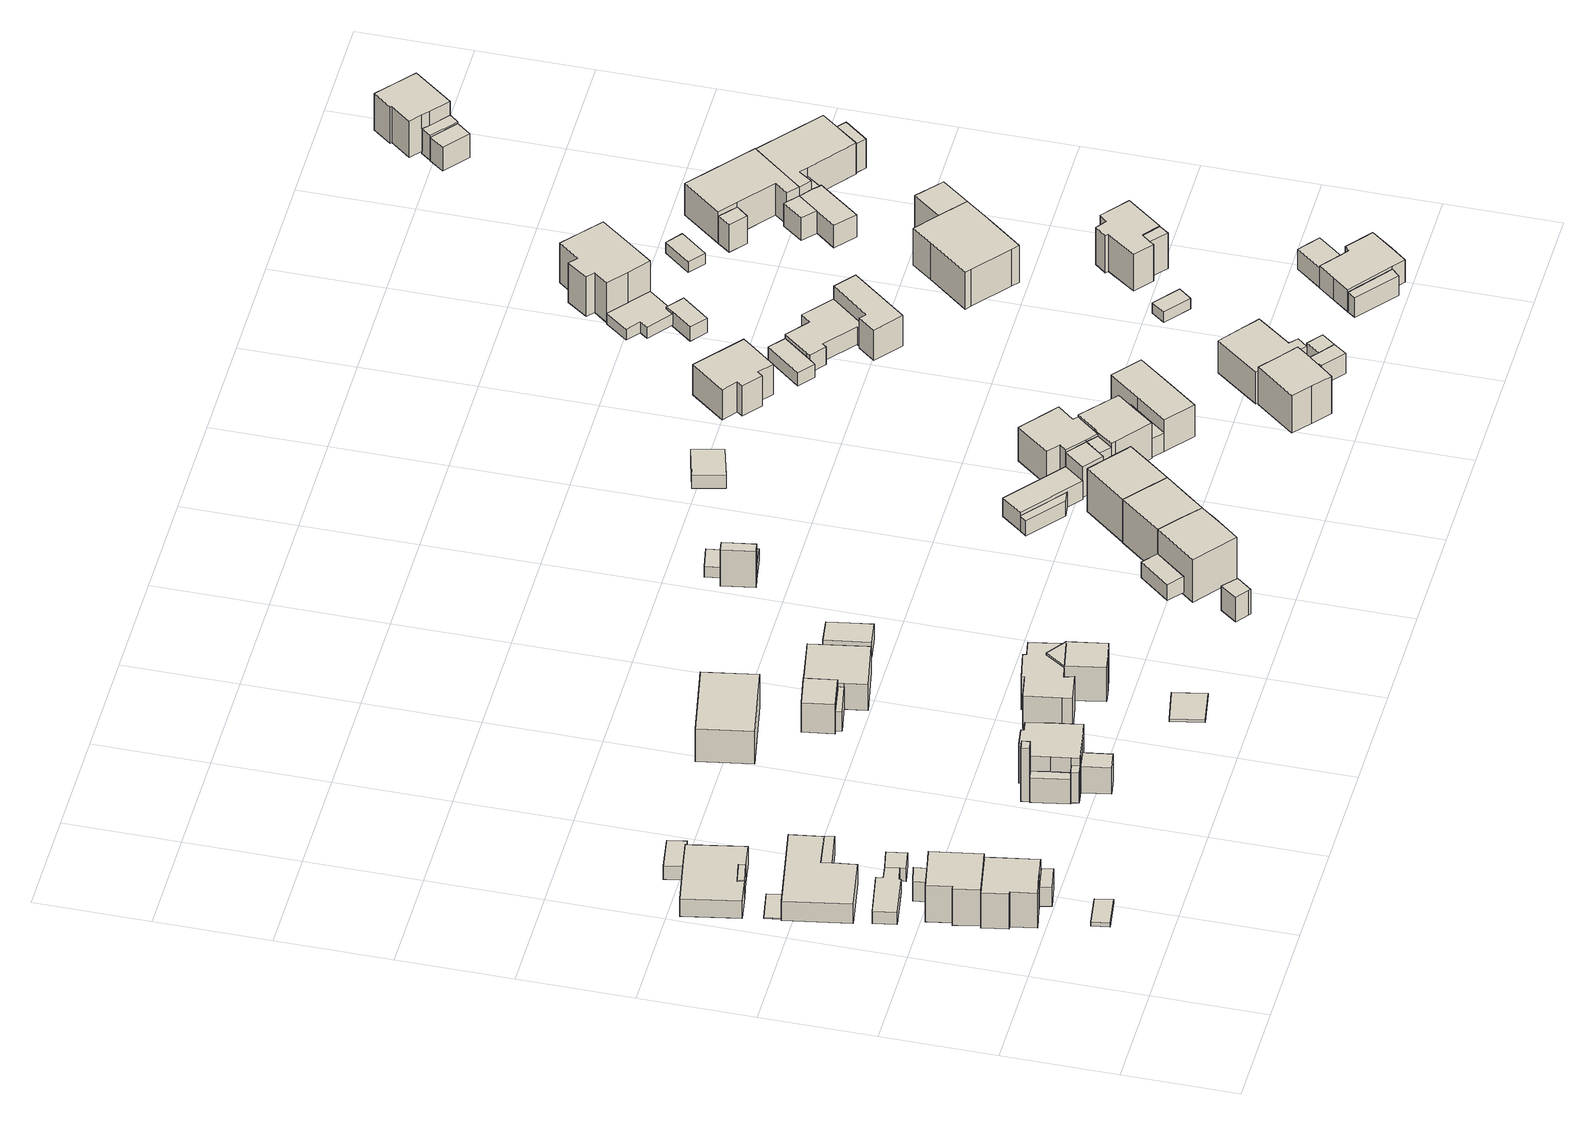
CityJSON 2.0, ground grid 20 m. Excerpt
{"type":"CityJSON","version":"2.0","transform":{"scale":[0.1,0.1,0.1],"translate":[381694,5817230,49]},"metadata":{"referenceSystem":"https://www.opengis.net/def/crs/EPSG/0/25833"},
"CityObjects":{
"building1":{"type":"Building","attributes":{"Gemeindeschluessel":"11000004","BezugspunktDach":"2200","function":"31001_2463","measuredHeight":0.806,"storeysAboveGround":1},"address":[{"country":"Germany","locality":"Berlin","thoroughfareNumber":"13A (1)","thoroughfareName":"Dauerwaldweg"}],"geometry":[{"type":"Solid","lod":"1","boundaries":[[[[0,1,2,3]],[[4,5,6,7]],[[4,7,3,2]],[[5,4,2,1]],[[6,5,1,0]],[[7,6,0,3]]]]}]},
"building2":{"type":"Building","attributes":{"Gemeindeschluessel":"11000004","function":"31001_1010"},"address":[{"country":"Germany","locality":"Berlin","thoroughfareNumber":"13A","thoroughfareName":"Dauerwaldweg"}],"children":["building2-1","building2-2"]},
"building2-1":{"type":"BuildingPart","attributes":{"BezugspunktDach":"2200","measuredHeight":9.64,"storeysAboveGround":2},"parents":["building2"],"geometry":[{"type":"MultiSurface","lod":"1","boundaries":[[[8,9,10,11,12,13,14,15,16]],[[17,18,19,20,21,22,23,24,25]],[[17,25,16,15]],[[18,17,15,14]],[[19,18,14,13]],[[26,27,13,12]],[[20,19,28,29]],[[21,20,12,11]],[[22,21,11,10]],[[23,22,10,9]],[[24,23,9,8]],[[25,24,8,16]],[[29,28,27,26]]]}]},
"building2-2":{"type":"BuildingPart","attributes":{"BezugspunktDach":"2200","measuredHeight":3.96,"storeysAboveGround":2},"parents":["building2"],"geometry":[{"type":"Solid","lod":"1","boundaries":[[[[30,31,32,27,26]],[[28,33,34,35,29]],[[33,28,27,32]],[[34,33,32,31]],[[35,34,31,30]],[[29,35,30,26]],[[28,29,26,27]]]]}]},
"building3":{"type":"Building","attributes":{"Gemeindeschluessel":"11000004","function":"31001_1010"},"address":[{"country":"Germany","locality":"Berlin","thoroughfareNumber":"14","thoroughfareName":"Dauerwaldweg"}],"children":["building3-1","building3-2"]},
"building3-1":{"type":"BuildingPart","attributes":{"BezugspunktDach":"2200","measuredHeight":9.39,"storeysAboveGround":2},"parents":["building3"],"geometry":[{"type":"MultiSurface","lod":"1","boundaries":[[[36,37,38,39,40,41,42,43]],[[44,45,46,47,48,49,50,51]],[[44,51,43,42]],[[52,53,44,42,41]],[[46,45,41,40]],[[47,46,40,39]],[[48,47,39,38]],[[49,48,38,37]],[[50,49,37,36]],[[51,50,36,43]],[[45,44,53,52]]]}]},
"building3-2":{"type":"BuildingPart","attributes":{"BezugspunktDach":"2200","measuredHeight":4.17,"storeysAboveGround":2},"parents":["building3"],"geometry":[{"type":"MultiSurface","lod":"1","boundaries":[[[53,52,54,55]],[[56,57,58,59]],[[56,59,55,54]],[[57,56,54,52]],[[58,57,45,44]],[[59,58,53,55]],[[44,45,52,53]]]}]},
"building4":{"type":"Building","attributes":{"Gemeindeschluessel":"11000004","BezugspunktDach":"2200","function":"31001_2463","measuredHeight":0.248,"storeysAboveGround":1},"address":[{"country":"Germany","locality":"Berlin","thoroughfareNumber":"15 (1)","thoroughfareName":"Dauerwaldweg"}],"geometry":[{"type":"Solid","lod":"1","boundaries":[[[[60,61,62,63]],[[64,65,66,67]],[[64,67,63,62]],[[65,64,62,61]],[[66,65,61,60]],[[67,66,60,63]]]]}]},
"building5":{"type":"Building","attributes":{"Gemeindeschluessel":"11000004","BezugspunktDach":"2200","function":"31001_2463","measuredHeight":2.59,"storeysAboveGround":1},"address":[{"country":"Germany","locality":"Berlin","thoroughfareNumber":"14 (1)","thoroughfareName":"Dauerwaldweg"}],"geometry":[{"type":"Solid","lod":"1","boundaries":[[[[68,69,70,71,72,73,74,75]],[[76,77,78,79,80,81,82,83]],[[76,83,75,74]],[[77,76,74,73]],[[78,77,73,72]],[[79,78,72,71]],[[80,79,71,70]],[[81,80,70,69]],[[82,81,69,68]],[[83,82,68,75]]]]}]},
"building6":{"type":"Building","attributes":{"Gemeindeschluessel":"11000004","BezugspunktDach":"2200","function":"31001_1010","measuredHeight":4.09,"storeysAboveGround":1},"address":[{"country":"Germany","locality":"Berlin","thoroughfareNumber":"15","thoroughfareName":"Dauerwaldweg"}],"geometry":[{"type":"Solid","lod":"1","boundaries":[[[[84,85,86,87,88,89,90,91]],[[92,93,94,95,96,97,98,99]],[[92,99,91,90]],[[93,92,90,89]],[[94,93,89,88]],[[95,94,88,87]],[[96,95,87,86]],[[97,96,86,85]],[[98,97,85,84]],[[99,98,84,91]]]]}]},
"building7":{"type":"Building","attributes":{"Gemeindeschluessel":"11000004","BezugspunktDach":"2200","function":"51009_1610","measuredHeight":3.54,"storeysAboveGround":0},"address":[{"country":"Germany","locality":"Berlin"}],"geometry":[{"type":"Solid","lod":"1","boundaries":[[[[100,101,102,103]],[[104,105,106,107]],[[104,107,103,102]],[[105,104,102,101]],[[106,105,101,100]],[[107,106,100,103]]]]}]},
"building8":{"type":"Building","attributes":{"Gemeindeschluessel":"11000004","BezugspunktDach":"2200","function":"31001_1010","measuredHeight":3.7,"storeysAboveGround":1},"address":[{"country":"Germany","locality":"Berlin","thoroughfareNumber":"16","thoroughfareName":"Dauerwaldweg"}],"geometry":[{"type":"Solid","lod":"1","boundaries":[[[[108,109,110,111,112,113,114,115,116,117]],[[118,119,120,121,122,123,124,125,126,127]],[[118,127,117,116]],[[119,118,116,115]],[[120,119,115,114]],[[121,120,114,113]],[[122,121,113,112]],[[123,122,112,111]],[[124,123,111,110]],[[125,124,110,109]],[[126,125,109,108]],[[127,126,108,117]]]]}]},
"building9":{"type":"Building","attributes":{"Gemeindeschluessel":"11000004","BezugspunktDach":"2200","function":"51009_1610","measuredHeight":2.67,"storeysAboveGround":0},"address":[{"country":"Germany","locality":"Berlin"}],"geometry":[{"type":"Solid","lod":"1","boundaries":[[[[71,128,129,130,72]],[[131,132,133,134,135]],[[131,135,72,130]],[[132,131,130,129]],[[133,132,129,128]],[[134,133,128,71]],[[135,134,71,72]]]]}]},
"building10":{"type":"Building","attributes":{"Gemeindeschluessel":"11000004","BezugspunktDach":"2200","function":"51009_1610","measuredHeight":3.64,"storeysAboveGround":0},"address":[{"country":"Germany","locality":"Berlin"}],"geometry":[{"type":"Solid","lod":"1","boundaries":[[[[86,136,88,87]],[[137,138,139,140]],[[137,140,87,88]],[[138,137,88,136]],[[139,138,136,86]],[[140,139,86,87]]]]}]},
"building11":{"type":"Building","attributes":{"Gemeindeschluessel":"11000004","BezugspunktDach":"2200","function":"31001_2463","measuredHeight":2.75,"storeysAboveGround":1},"address":[{"country":"Germany","locality":"Berlin","thoroughfareNumber":"16 (1)","thoroughfareName":"Dauerwaldweg"}],"geometry":[{"type":"Solid","lod":"1","boundaries":[[[[141,142,143,144,145,146]],[[147,148,120,119,118,149]],[[147,149,146,145]],[[148,147,145,144]],[[120,148,144,143]],[[119,120,143,142]],[[118,119,142,141]],[[149,118,141,146]]]]}]},
"building12":{"type":"Building","attributes":{"Gemeindeschluessel":"11000004","BezugspunktDach":"2200","function":"51009_1610","measuredHeight":6.44,"storeysAboveGround":0},"address":[{"country":"Germany","locality":"Berlin"}],"geometry":[{"type":"Solid","lod":"1","boundaries":[[[[150,151,152,153]],[[154,155,156,157]],[[154,157,153,152]],[[155,154,152,151]],[[156,155,151,150]],[[157,156,150,153]]]]}]},
"building13":{"type":"Building","attributes":{"Gemeindeschluessel":"11000004","BezugspunktDach":"2200","function":"51009_1610","measuredHeight":11.22,"storeysAboveGround":0},"address":[{"country":"Germany","locality":"Berlin"}],"geometry":[{"type":"Solid","lod":"1","boundaries":[[[[158,159,160,161]],[[162,163,164,165]],[[162,165,161,160]],[[163,162,160,159]],[[164,163,159,158]],[[165,164,158,161]]]]}]},
"building14":{"type":"Building","attributes":{"Gemeindeschluessel":"11000004","function":"31001_1010"},"address":[{"country":"Germany","locality":"Berlin","thoroughfareNumber":"13","thoroughfareName":"Dauerwaldweg"}],"children":["building14-1","building14-2","building14-3"]},
"building14-1":{"type":"BuildingPart","attributes":{"BezugspunktDach":"2200","measuredHeight":12.33,"storeysAboveGround":2},"parents":["building14"],"geometry":[{"type":"MultiSurface","lod":"1","boundaries":[[[166,167,168,169,170,171,172,173,174,175,176,177,178,179]],[[180,181,182,183,184,185,186,187,188,189,190,191,192,193]],[[180,193,179,178]],[[181,180,178,177]],[[182,181,177,176]],[[183,182,176,175]],[[184,183,175,174]],[[185,184,174,173]],[[186,185,173,172]],[[187,186,172,171]],[[194,195,171,170]],[[189,188,170,169]],[[190,189,169,168]],[[196,197,168,167]],[[198,196,167,166]],[[193,192,166,179]],[[188,187,195,194]],[[191,190,197,196]],[[192,191,196,198]]]}]},
"building14-2":{"type":"BuildingPart","attributes":{"BezugspunktDach":"2200","measuredHeight":5.21,"storeysAboveGround":2},"parents":["building14"],"geometry":[{"type":"MultiSurface","lod":"1","boundaries":[[[199,197,198,200]],[[192,190,201,202]],[[192,202,200,198]],[[201,190,197,199]],[[202,201,199,200]],[[191,196,197,190,203]],[[192,198,196,191]]]}]},
"building14-3":{"type":"BuildingPart","attributes":{"BezugspunktDach":"2200","measuredHeight":5.59,"storeysAboveGround":2},"parents":["building14"],"geometry":[{"type":"MultiSurface","lod":"1","boundaries":[[[204,205,195,194]],[[206,207,208,209]],[[206,209,188,187,195]],[[207,206,195,205]],[[208,207,205,204]],[[209,208,204,194]],[[194,195,187,188]]]}]},
"building15":{"type":"Building","attributes":{"Gemeindeschluessel":"11000004","BezugspunktDach":"2200","function":"31001_1010","measuredHeight":7.69,"storeysAboveGround":1},"address":[{"country":"Germany","locality":"Berlin","thoroughfareNumber":"16A","thoroughfareName":"Dauerwaldweg"}],"geometry":[{"type":"Solid","lod":"1","boundaries":[[[[210,211,212,213]],[[214,215,216,217]],[[214,217,213,212]],[[215,214,212,211]],[[216,215,211,210]],[[217,216,210,213]]]]}]},
"building16":{"type":"Building","attributes":{"Gemeindeschluessel":"11000004","BezugspunktDach":"2200","function":"31001_2463","measuredHeight":0.578,"storeysAboveGround":1},"address":[{"country":"Germany","locality":"Berlin","thoroughfareNumber":"7A (1)","thoroughfareName":"Sonnenhof"}],"geometry":[{"type":"Solid","lod":"1","boundaries":[[[[218,219,220,221]],[[222,223,224,225]],[[222,225,221,220]],[[223,222,220,219]],[[224,223,219,218]],[[225,224,218,221]]]]}]},
"building17":{"type":"Building","attributes":{"Gemeindeschluessel":"11000004","BezugspunktDach":"2200","function":"51009_1610","measuredHeight":4.06,"storeysAboveGround":0},"address":[{"country":"Germany","locality":"Berlin"}],"geometry":[{"type":"Solid","lod":"1","boundaries":[[[[226,227,228,229]],[[230,231,232,233]],[[230,233,229,228]],[[231,230,228,227]],[[232,231,227,226]],[[233,232,226,229]]]]}]},
"building18":{"type":"Building","attributes":{"Gemeindeschluessel":"11000004","function":"31001_1010"},"address":[{"country":"Germany","locality":"Berlin","thoroughfareNumber":"7A","thoroughfareName":"Sonnenhof"}],"children":["building18-1","building18-2"]},
"building18-1":{"type":"BuildingPart","attributes":{"BezugspunktDach":"2200","measuredHeight":8.13,"storeysAboveGround":1},"parents":["building18"],"geometry":[{"type":"Solid","lod":"1","boundaries":[[[[234,235,236,237,238,239,240,241,242,243,244,245]],[[246,247,248,249,250,251,252,253,254,255,256,257]],[[246,257,245,244]],[[247,246,244,243]],[[248,247,243,242]],[[249,248,242,241]],[[250,249,241,240]],[[251,250,240,239]],[[252,251,239,238]],[[253,252,238,237]],[[254,253,237,236]],[[255,254,236,235]],[[256,255,235,234]],[[257,256,234,245]]]]}]},
"building18-2":{"type":"BuildingPart","attributes":{"BezugspunktDach":"2200","measuredHeight":8.13,"storeysAboveGround":1},"parents":["building18"],"geometry":[{"type":"Solid","lod":"1","boundaries":[[[[258,259,260,261,262,263]],[[264,251,265,266,267,252]],[[264,252,263,262]],[[251,264,262,261]],[[265,251,261,260]],[[266,265,260,259]],[[267,266,259,258]],[[252,267,258,263]]]]}]},
"building19":{"type":"Building","attributes":{"Gemeindeschluessel":"11000004","function":"31001_1010"},"address":[{"country":"Germany","locality":"Berlin","thoroughfareNumber":"15A","thoroughfareName":"Dauerwaldweg"}],"children":["building19-1","building19-2"]},
"building19-1":{"type":"BuildingPart","attributes":{"BezugspunktDach":"2200","measuredHeight":6.76,"storeysAboveGround":1},"parents":["building19"],"geometry":[{"type":"Solid","lod":"1","boundaries":[[[[268,269,270,271,272,273]],[[274,275,276,277,278,279]],[[274,279,273,272]],[[275,274,272,271]],[[276,275,271,270]],[[277,276,270,269]],[[278,277,269,268]],[[279,278,268,273]]]]}]},
"building19-2":{"type":"BuildingPart","attributes":{"BezugspunktDach":"2200","measuredHeight":6.65,"storeysAboveGround":1},"parents":["building19"],"geometry":[{"type":"MultiSurface","lod":"1","boundaries":[[[280,281,282,283]],[[279,278,284,285]],[[279,285,283,282]],[[268,273,282,281]],[[284,278,281,280]],[[285,284,280,283]],[[278,286,279,273,268]]]}]},
"building20":{"type":"Building","attributes":{"Gemeindeschluessel":"11000004","BezugspunktDach":"2200","function":"31001_2143","measuredHeight":3.61,"storeysAboveGround":1},"address":[{"country":"Germany","locality":"Berlin","thoroughfareNumber":"6 (1)","thoroughfareName":"Sonnenhof"}],"geometry":[{"type":"Solid","lod":"1","boundaries":[[[[287,288,289,290,291]],[[292,293,294,295,296]],[[292,296,291,290]],[[293,292,290,289]],[[294,293,289,288]],[[295,294,288,287]],[[296,295,287,291]]]]}]},
"building21":{"type":"Building","attributes":{"Gemeindeschluessel":"11000004","BezugspunktDach":"2200","function":"31001_2143","measuredHeight":5.2,"storeysAboveGround":1},"address":[{"country":"Germany","locality":"Berlin","thoroughfareNumber":"7 (1)","thoroughfareName":"Sonnenhof"}],"geometry":[{"type":"Solid","lod":"1","boundaries":[[[[297,298,299,300,301]],[[302,303,304,305,306]],[[302,306,301,300]],[[303,302,300,299]],[[304,303,299,298]],[[305,304,298,297]],[[306,305,297,301]]]]}]},
"building22":{"type":"Building","attributes":{"Gemeindeschluessel":"11000004","function":"31001_1010"},"address":[{"country":"Germany","locality":"Berlin","thoroughfareNumber":"7","thoroughfareName":"Sonnenhof"}],"children":["building22-1","building22-2"]},
"building22-1":{"type":"BuildingPart","attributes":{"BezugspunktDach":"2200","measuredHeight":11.71,"storeysAboveGround":2},"parents":["building22"],"geometry":[{"type":"Solid","lod":"1","boundaries":[[[[307,308,309,310,311,312,313]],[[314,315,316,317,318,319,320]],[[314,320,313,312],[321,322,323,324]],[[315,314,312,311]],[[316,315,311,310]],[[317,316,310,309]],[[318,317,309,308]],[[319,318,308,307]],[[320,319,307,313]],[[323,322,321,324]]]]}]},
"building22-2":{"type":"BuildingPart","attributes":{"BezugspunktDach":"2200","measuredHeight":3.35,"storeysAboveGround":2},"parents":["building22"],"geometry":[{"type":"Solid","lod":"1","boundaries":[[[[324,323,325,326]],[[327,322,321,328]],[[327,328,326,325]],[[322,327,325,323]],[[328,321,324,326]],[[321,322,323,324]]]]}]},
"building23":{"type":"Building","attributes":{"Gemeindeschluessel":"11000004","BezugspunktDach":"2200","function":"31001_2143","measuredHeight":7.58,"storeysAboveGround":1},"address":[{"country":"Germany","locality":"Berlin","thoroughfareNumber":"5 (2)","thoroughfareName":"Sonnenhof"}],"geometry":[{"type":"Solid","lod":"1","boundaries":[[[[329,330,331,332]],[[333,334,335,336]],[[333,336,332,331]],[[334,333,331,330]],[[335,334,330,329]],[[336,335,329,332]]]]}]},
"building24":{"type":"Building","attributes":{"Gemeindeschluessel":"11000004","BezugspunktDach":"2200","function":"51009_1610","measuredHeight":2.21,"storeysAboveGround":0},"address":[{"country":"Germany","locality":"Berlin"}],"geometry":[{"type":"Solid","lod":"1","boundaries":[[[[337,338,339,340,341,342,343]],[[344,345,346,347,334,333,348]],[[344,348,343,342]],[[345,344,342,341]],[[346,345,341,340]],[[347,346,340,339]],[[334,347,339,338]],[[333,334,338,337]],[[348,333,337,343]]]]}]},
"building25":{"type":"Building","attributes":{"Gemeindeschluessel":"11000004","BezugspunktDach":"2200","function":"31001_1010","measuredHeight":11.89,"storeysAboveGround":2},"address":[{"country":"Germany","locality":"Berlin","thoroughfareNumber":"6","thoroughfareName":"Sonnenhof"}],"geometry":[{"type":"Solid","lod":"1","boundaries":[[[[311,310,349,350,351,352,312]],[[353,354,355,356,357,358,359]],[[353,359,312,352]],[[354,353,352,351]],[[355,354,351,350]],[[356,355,350,349]],[[357,356,349,310]],[[358,357,310,311]],[[359,358,311,312]]]]}]},
"building26":{"type":"Building","attributes":{"Gemeindeschluessel":"11000004","BezugspunktDach":"2200","function":"31001_1010","measuredHeight":11.83,"storeysAboveGround":2},"address":[{"country":"Germany","locality":"Berlin","thoroughfareNumber":"5","thoroughfareName":"Sonnenhof"}],"geometry":[{"type":"Solid","lod":"1","boundaries":[[[[351,350,360,361,362,352]],[[363,364,365,366,367,368]],[[363,368,352,362]],[[364,363,362,361]],[[365,364,361,360]],[[366,365,360,350]],[[367,366,350,351]],[[368,367,351,352]]]]}]},
"building27":{"type":"Building","attributes":{"Gemeindeschluessel":"11000004","function":"31001_1010"},"address":[{"country":"Germany","locality":"Berlin","thoroughfareNumber":"5 (1)","thoroughfareName":"Sonnenhof"}],"children":["building27-1","building27-2","building27-3"]},
"building27-1":{"type":"BuildingPart","attributes":{"BezugspunktDach":"2200","measuredHeight":6.92,"storeysAboveGround":2},"parents":["building27"],"geometry":[{"type":"MultiSurface","lod":"1","boundaries":[[[369,370,371,372,373]],[[374,375,376,377,378]],[[374,379,380,381,373,372]],[[375,374,372,371]],[[376,375,371,370]],[[377,376,370,369]],[[378,377,369,373]],[[378,381,380,379,374]]]}]},
"building27-2":{"type":"BuildingPart","attributes":{"BezugspunktDach":"2200","measuredHeight":4.56,"storeysAboveGround":2},"parents":["building27"],"geometry":[{"type":"MultiSurface","lod":"1","boundaries":[[[380,379,382,383]],[[384,385,386,387]],[[384,387,383,382]],[[385,384,382,379]],[[386,385,374,378]],[[388,389,390,387,386,380,383]],[[378,374,379,380,391]],[[387,390,389,388]]]}]},
"building27-3":{"type":"BuildingPart","attributes":{"BezugspunktDach":"2200","measuredHeight":3.16,"storeysAboveGround":2},"parents":["building27"],"geometry":[{"type":"Solid","lod":"1","boundaries":[[[[392,389,388,393]],[[387,390,394,395]],[[387,395,393,388]],[[394,390,389,392]],[[395,394,392,393]],[[390,387,388,389]]]]}]},
"building28":{"type":"Building","attributes":{"Gemeindeschluessel":"11000004","function":"31001_1010"},"address":[{"country":"Germany","locality":"Berlin","thoroughfareNumber":"4","thoroughfareName":"Sonnenhof"}],"children":["building28-1","building28-2","building28-3"]},
"building28-1":{"type":"BuildingPart","attributes":{"BezugspunktDach":"2200","measuredHeight":8.41,"storeysAboveGround":2},"parents":["building28"],"geometry":[{"type":"MultiSurface","lod":"1","boundaries":[[[396,397,398,399,400,401,402,403,404]],[[405,406,407,408,409,410,411,412,413]],[[414,415,404,403]],[[405,413,415,416,417]],[[418,419,405,403,402]],[[420,418,406,402,401]],[[408,407,401,400]],[[409,408,400,399]],[[410,409,399,398]],[[411,410,398,397]],[[412,411,397,396]],[[413,412,396,404]],[[417,416,415,414]],[[406,405,419,418]],[[407,406,418,420]]]}]},
"building28-2":{"type":"BuildingPart","attributes":{"BezugspunktDach":"2200","measuredHeight":7.15,"storeysAboveGround":2},"parents":["building28"],"geometry":[{"type":"MultiSurface","lod":"1","boundaries":[[[421,422,423,419,420,424,425,426,427]],[[428,429,430,407,405,431,432,433,434]],[[428,434,427,426]],[[429,428,426,425]],[[430,429,425,424]],[[407,430,424,420]],[[407,406,435]],[[436,414,417,375,431,405,419,423]],[[432,431,423,422]],[[433,432,422,421]],[[434,433,421,427]],[[435,406,418,419,405]],[[420,418,406,407]],[[375,417,414,436]]]}]},
"building28-3":{"type":"BuildingPart","attributes":{"BezugspunktDach":"2200","measuredHeight":6.54,"storeysAboveGround":2},"parents":["building28"],"geometry":[{"type":"MultiSurface","lod":"1","boundaries":[[[415,414,436,437]],[[375,417,416,376]],[[375,376,437,436]],[[376,416,415,437]],[[375,436,414,417]],[[416,417,438,414,415]]]}]},
"building29":{"type":"Building","attributes":{"Gemeindeschluessel":"11000004","BezugspunktDach":"2200","function":"31001_2460","measuredHeight":2.71,"storeysAboveGround":1},"address":[{"country":"Germany","locality":"Berlin","thoroughfareNumber":"4 (1)","thoroughfareName":"Sonnenhof"}],"geometry":[{"type":"Solid","lod":"1","boundaries":[[[[439,440,441,442]],[[443,444,445,446]],[[443,446,442,441]],[[444,443,441,440]],[[445,444,440,439]],[[446,445,439,442]]]]}]},
"building30":{"type":"Building","attributes":{"Gemeindeschluessel":"11000004","function":"31001_1010"},"address":[{"country":"Germany","locality":"Berlin","thoroughfareNumber":"3","thoroughfareName":"Sonnenhof"}],"children":["building30-1","building30-2"]},
"building30-1":{"type":"BuildingPart","attributes":{"BezugspunktDach":"2200","measuredHeight":9.44,"storeysAboveGround":2},"parents":["building30"],"geometry":[{"type":"MultiSurface","lod":"1","boundaries":[[[447,448,449,450,451,452]],[[453,454,455,456,457,458]],[[459,460,458,452,451]],[[454,461,462,459,453,451,450]],[[455,454,450,449]],[[456,455,449,448]],[[457,456,448,447]],[[458,457,447,452]],[[453,458,460,459]],[[453,459,462,461]]]}]},
"building30-2":{"type":"BuildingPart","attributes":{"BezugspunktDach":"2200","measuredHeight":4.04,"storeysAboveGround":2},"parents":["building30"],"geometry":[{"type":"MultiSurface","lod":"1","boundaries":[[[460,462,463,464]],[[465,461,458,466]],[[465,466,464,463]],[[461,465,463,462]],[[466,458,460,464]],[[458,453,459,460]],[[461,462,459,453]]]}]},
"building31":{"type":"Building","attributes":{"Gemeindeschluessel":"11000004","function":"31001_1010"},"address":[{"country":"Germany","locality":"Berlin","thoroughfareNumber":"1","thoroughfareName":"Sonnenhof"}],"children":["building31-1","building31-2"]},
"building31-1":{"type":"BuildingPart","attributes":{"BezugspunktDach":"2200","measuredHeight":9.38,"storeysAboveGround":2},"parents":["building31"],"geometry":[{"type":"MultiSurface","lod":"1","boundaries":[[[467,468,469,470,471,472,473]],[[474,475,476,477,478,479,480]],[[474,480,473,472]],[[475,474,472,471]],[[476,475,471,470]],[[481,482,470,469]],[[477,476,483,484,485]],[[478,477,469,468]],[[479,478,468,467]],[[480,479,467,473]],[[485,484,483,482,481]]]}]},
"building31-2":{"type":"BuildingPart","attributes":{"BezugspunktDach":"2200","measuredHeight":4.22,"storeysAboveGround":2},"parents":["building31"],"geometry":[{"type":"Solid","lod":"1","boundaries":[[[[486,487,488,489,490,491,482,481]],[[484,492,493,494,495,496,497,485]],[[492,484,482,491]],[[493,492,491,490]],[[494,493,490,489]],[[495,494,489,488]],[[496,495,488,487]],[[497,496,487,486]],[[485,497,486,481]],[[484,485,481,482]]]]}]},
"building32":{"type":"Building","attributes":{"Gemeindeschluessel":"11000004","BezugspunktDach":"2200","function":"31001_1010","measuredHeight":8.09,"storeysAboveGround":2},"address":[{"country":"Germany","locality":"Berlin","thoroughfareNumber":"2","thoroughfareName":"Sonnenhof"}],"geometry":[{"type":"Solid","lod":"1","boundaries":[[[[498,499,500,501,502,503,504,505,506,507]],[[508,509,510,511,512,492,484,513,514,515]],[[508,515,507,506]],[[509,508,506,505]],[[510,509,505,504]],[[511,510,504,503]],[[512,511,503,502]],[[492,512,502,501]],[[484,492,501,500]],[[513,484,500,499]],[[514,513,499,498]],[[515,514,498,507]]]]}]},
"building33":{"type":"Building","attributes":{"Gemeindeschluessel":"11000004","BezugspunktDach":"2200","function":"31001_1010","measuredHeight":7.5,"storeysAboveGround":2},"address":[{"country":"Germany","locality":"Berlin","thoroughfareNumber":"34A","thoroughfareName":"Alte Allee"}],"geometry":[{"type":"Solid","lod":"1","boundaries":[[[[516,517,518,519,520,521,522,523]],[[524,525,526,527,528,529,530,531]],[[524,531,523,522]],[[525,524,522,521]],[[526,525,521,520]],[[527,526,520,519]],[[528,527,519,518]],[[529,528,518,517]],[[530,529,517,516]],[[531,530,516,523]]]]}]},
"building34":{"type":"Building","attributes":{"Gemeindeschluessel":"11000004","BezugspunktDach":"2200","function":"31001_2143","measuredHeight":4.02,"storeysAboveGround":1},"address":[{"country":"Germany","locality":"Berlin","thoroughfareNumber":"2 (2)","thoroughfareName":"Sonnenhof"}],"geometry":[{"type":"Solid","lod":"1","boundaries":[[[[489,532,533,490]],[[534,535,536,537]],[[534,537,490,533]],[[535,534,533,532]],[[536,535,532,489]],[[537,536,489,490]]]]}]},
"building35":{"type":"Building","attributes":{"Gemeindeschluessel":"11000004","BezugspunktDach":"2200","function":"31001_2463","measuredHeight":2.84,"storeysAboveGround":1},"address":[{"country":"Germany","locality":"Berlin","thoroughfareNumber":"32A (1)","thoroughfareName":"Alte Allee"}],"geometry":[{"type":"Solid","lod":"1","boundaries":[[[[538,539,540,541,542,543]],[[544,545,546,547,548,549]],[[544,549,543,542]],[[545,544,542,541]],[[546,545,541,540]],[[547,546,540,539]],[[548,547,539,538]],[[549,548,538,543]]]]}]},
"building36":{"type":"Building","attributes":{"Gemeindeschluessel":"11000004","function":"31001_1010"},"address":[{"country":"Germany","locality":"Berlin","thoroughfareNumber":"32A","thoroughfareName":"Alte Allee"}],"children":["building36-1","building36-2"]},
"building36-1":{"type":"BuildingPart","attributes":{"BezugspunktDach":"2200","measuredHeight":6.42,"storeysAboveGround":2},"parents":["building36"],"geometry":[{"type":"MultiSurface","lod":"1","boundaries":[[[550,551,552,553,554,555,556]],[[557,558,559,560,561,562,563]],[[557,563,556,555]],[[558,557,555,554]],[[559,564,565,554,553]],[[560,566,564,553,552]],[[561,560,552,551]],[[562,561,551,550]],[[563,562,550,556]],[[558,565,564,559]],[[559,564,566,560]]]}]},
"building36-2":{"type":"BuildingPart","attributes":{"BezugspunktDach":"2200","measuredHeight":3.66,"storeysAboveGround":2},"parents":["building36"],"geometry":[{"type":"Solid","lod":"1","boundaries":[[[[567,568,569,565,564,566,570,571,572,573,574]],[[546,545,575,576,560,559,558,577,578,579,547]],[[546,547,574,573]],[[545,546,573,572]],[[575,545,572,571]],[[576,575,571,570]],[[560,576,570,566]],[[559,564,559,558]],[[577,558,565,569]],[[578,577,569,568]],[[579,578,568,567]],[[547,579,567,574]],[[559,560,566,564]],[[558,559,564,565]]]]}]},
"building37":{"type":"Building","attributes":{"Gemeindeschluessel":"11000004","BezugspunktDach":"2200","function":"31001_2463","measuredHeight":2.13,"storeysAboveGround":1},"address":[{"country":"Germany","locality":"Berlin","thoroughfareNumber":"2 (1)","thoroughfareName":"Sonnenhof"}],"geometry":[{"type":"Solid","lod":"1","boundaries":[[[[580,581,582,583]],[[584,585,586,587]],[[584,587,583,582]],[[585,584,582,581]],[[586,585,581,580]],[[587,586,580,583]]]]}]},
"building38":{"type":"Building","attributes":{"Gemeindeschluessel":"11000004","BezugspunktDach":"2200","function":"31001_1000","measuredHeight":3.06,"storeysAboveGround":1},"address":[{"country":"Germany","locality":"Berlin","thoroughfareNumber":"34 (2)","thoroughfareName":"Alte Allee"}],"geometry":[{"type":"Solid","lod":"1","boundaries":[[[[588,589,590,591,592,593]],[[594,595,596,597,598,599]],[[594,599,593,592]],[[595,594,592,591]],[[596,595,591,590]],[[597,596,590,589]],[[598,597,589,588]],[[599,598,588,593]]]]}]},
"building39":{"type":"Building","attributes":{"Gemeindeschluessel":"11000004","BezugspunktDach":"2200","function":"31001_2460","measuredHeight":2.32,"storeysAboveGround":1},"address":[{"country":"Germany","locality":"Berlin","thoroughfareNumber":"34 (1)","thoroughfareName":"Alte Allee"}],"geometry":[{"type":"Solid","lod":"1","boundaries":[[[[600,601,602,603,604,605,606,607]],[[608,609,610,611,612,613,614,615]],[[608,615,607,606]],[[609,608,606,605]],[[610,609,605,604]],[[611,610,604,603]],[[612,611,603,602]],[[613,612,602,601]],[[614,613,601,600]],[[615,614,600,607]]]]}]},
"building40":{"type":"Building","attributes":{"Gemeindeschluessel":"11000004","function":"31001_1010"},"address":[{"country":"Germany","locality":"Berlin","thoroughfareNumber":"4","thoroughfareName":"Bläulingsweg"}],"children":["building40-1","building40-2"]},
"building40-1":{"type":"BuildingPart","attributes":{"BezugspunktDach":"2200","measuredHeight":5.78,"storeysAboveGround":1},"parents":["building40"],"geometry":[{"type":"MultiSurface","lod":"1","boundaries":[[[616,617,618,619,620,621,622,623,624,625]],[[626,627,628,629,630,631,632,633,634,635]],[[626,635,625,624]],[[627,626,624,623]],[[628,627,623,622]],[[629,628,622,621]],[[630,629,621,620]],[[631,630,620,619]],[[632,631,619,618]],[[633,632,618,617]],[[634,633,617,616]],[[636,637,616,625]],[[635,634,637,636]]]}]},
"building40-2":{"type":"BuildingPart","attributes":{"BezugspunktDach":"2200","measuredHeight":4.2,"storeysAboveGround":1},"parents":["building40"],"geometry":[{"type":"MultiSurface","lod":"1","boundaries":[[[638,637,636,639]],[[635,634,640,641]],[[635,641,639,636]],[[640,634,637,638]],[[641,640,638,639]],[[634,635,642,636,637]]]}]},
"building41":{"type":"Building","attributes":{"Gemeindeschluessel":"11000004","BezugspunktDach":"2200","function":"31001_1000","measuredHeight":4.59,"storeysAboveGround":1},"address":[{"country":"Germany","locality":"Berlin","thoroughfareNumber":"4 (2)","thoroughfareName":"Bläulingsweg"}],"geometry":[{"type":"Solid","lod":"1","boundaries":[[[[643,644,645,646,647]],[[648,649,650,651,652]],[[648,652,647,646]],[[649,648,646,645]],[[650,649,645,644]],[[651,650,644,643]],[[652,651,643,647]]]]}]},
"building42":{"type":"Building","attributes":{"Gemeindeschluessel":"11000004","BezugspunktDach":"2200","function":"31001_1010","measuredHeight":10.71,"storeysAboveGround":2},"address":[{"country":"Germany","locality":"Berlin","thoroughfareNumber":"34","thoroughfareName":"Alte Allee"}],"geometry":[{"type":"Solid","lod":"1","boundaries":[[[[653,654,655,656,657,658,659,660,661,662]],[[663,664,665,666,667,668,669,670,671,672]],[[663,672,662,661]],[[664,663,661,660]],[[665,664,660,659]],[[666,665,659,658]],[[667,666,658,657]],[[668,667,657,656]],[[669,668,656,655]],[[670,669,655,654]],[[671,670,654,653]],[[672,671,653,662]]]]}]},
"building43":{"type":"Building","attributes":{"Gemeindeschluessel":"11000004","BezugspunktDach":"2200","function":"31001_1010","measuredHeight":8.76,"storeysAboveGround":2},"address":[{"country":"Germany","locality":"Berlin","thoroughfareNumber":"4","thoroughfareName":"Rottannenweg"}],"geometry":[{"type":"Solid","lod":"1","boundaries":[[[[673,674,675,676,677,678,679,680,681,682]],[[683,684,685,686,687,688,689,690,691,692]],[[683,692,682,681]],[[684,683,681,680]],[[685,684,680,679]],[[686,685,679,678]],[[687,686,678,677]],[[688,687,677,676]],[[689,688,676,675]],[[690,689,675,674]],[[691,690,674,673]],[[692,691,673,682]]]]}]},
"building44":{"type":"Building","attributes":{"Gemeindeschluessel":"11000004","function":"31001_1010"},"address":[{"country":"Germany","locality":"Berlin","thoroughfareNumber":"5","thoroughfareName":"Rottannenweg"}],"children":["building44-1","building44-2"]},
"building44-1":{"type":"BuildingPart","attributes":{"BezugspunktDach":"2200","measuredHeight":7.79,"storeysAboveGround":2},"parents":["building44"],"geometry":[{"type":"MultiSurface","lod":"1","boundaries":[[[693,694,695,696,697,698,699,700,701,702,703]],[[704,705,706,707,708,709,710,711,712,713,714]],[[704,714,703,702]],[[705,704,702,701]],[[706,705,701,700]],[[707,706,700,699]],[[708,707,699,698]],[[709,708,698,697]],[[710,709,697,696]],[[715,716,696,695]],[[711,710,717,718]],[[712,711,718,719,720,715,695,694]],[[713,712,694,693]],[[714,713,693,703]],[[718,717,716,715]],[[715,720,719,718]]]}]},
"building44-2":{"type":"BuildingPart","attributes":{"BezugspunktDach":"2200","measuredHeight":7.55,"storeysAboveGround":2},"parents":["building44"],"geometry":[{"type":"MultiSurface","lod":"1","boundaries":[[[721,716,715,720]],[[718,717,722,719]],[[722,717,716,721]],[[719,722,721,720]],[[718,719,720,715]],[[718,723,715,716,717]]]}]},
"building45":{"type":"Building","attributes":{"Gemeindeschluessel":"11000004","BezugspunktDach":"2200","function":"31001_2463","measuredHeight":2.29,"storeysAboveGround":1},"address":[{"country":"Germany","locality":"Berlin","thoroughfareNumber":"32 (1)","thoroughfareName":"Alte Allee"}],"geometry":[{"type":"Solid","lod":"1","boundaries":[[[[724,725,726,727]],[[728,729,730,731]],[[728,731,727,726]],[[729,728,726,725]],[[730,729,725,724]],[[731,730,724,727]]]]}]},
"building46":{"type":"Building","attributes":{"Gemeindeschluessel":"11000004","BezugspunktDach":"2200","function":"31001_2463","measuredHeight":8.72,"storeysAboveGround":1},"address":[{"country":"Germany","locality":"Berlin","thoroughfareNumber":"4 (1)","thoroughfareName":"Rottannenweg"}],"geometry":[{"type":"Solid","lod":"1","boundaries":[[[[678,732,733,679]],[[734,735,686,685]],[[734,685,679,733]],[[735,734,733,732]],[[686,735,732,678]],[[685,686,678,679]]]]}]},
"building47":{"type":"Building","attributes":{"Gemeindeschluessel":"11000004","BezugspunktDach":"2200","function":"31001_2143","measuredHeight":4.82,"storeysAboveGround":1},"address":[{"country":"Germany","locality":"Berlin","thoroughfareNumber":"32 (2)","thoroughfareName":"Alte Allee"}],"geometry":[{"type":"Solid","lod":"1","boundaries":[[[[736,737,738,739,740]],[[741,742,743,744,745]],[[741,745,740,739]],[[742,741,739,738]],[[743,742,738,737]],[[744,743,737,736]],[[745,744,736,740]]]]}]},
"building48":{"type":"Building","attributes":{"Gemeindeschluessel":"11000004","function":"31001_1010"},"address":[{"country":"Germany","locality":"Berlin","thoroughfareNumber":"32","thoroughfareName":"Alte Allee"}],"children":["building48-1","building48-2"]},
"building48-1":{"type":"BuildingPart","attributes":{"BezugspunktDach":"2200","measuredHeight":8.62,"storeysAboveGround":2},"parents":["building48"],"geometry":[{"type":"MultiSurface","lod":"1","boundaries":[[[746,747,748,749,750,751,752,753]],[[754,755,756,743,742,757,758,759]],[[754,759,753,752]],[[755,754,752,751]],[[756,755,751,750]],[[743,756,750,749]],[[742,743,749,748]],[[757,742,748,747]],[[758,757,747,746]],[[760,761,762,746,753]],[[758,763,758,759]],[[759,758,763,762,761,760]]]}]},
"building48-2":{"type":"BuildingPart","attributes":{"BezugspunktDach":"2200","measuredHeight":6.46,"storeysAboveGround":2},"parents":["building48"],"geometry":[{"type":"MultiSurface","lod":"1","boundaries":[[[764,762,761,765]],[[759,758,766,767]],[[759,767,765,761]],[[766,758,762,764]],[[767,766,764,765]],[[768,758,759,761,762]]]}]},
"building49":{"type":"Building","attributes":{"Gemeindeschluessel":"11000004","BezugspunktDach":"2200","function":"51009_1610","measuredHeight":4.76,"storeysAboveGround":0},"address":[{"country":"Germany","locality":"Berlin"}],"geometry":[{"type":"Solid","lod":"1","boundaries":[[[[769,770,771,772]],[[773,774,775,776]],[[773,776,772,771]],[[774,773,771,770]],[[775,774,770,769]],[[776,775,769,772]]]]}]},
"building50":{"type":"Building","attributes":{"Gemeindeschluessel":"11000004","function":"31001_1010"},"address":[{"country":"Germany","locality":"Berlin","thoroughfareNumber":"30","thoroughfareName":"Alte Allee"}],"children":["building50-1","building50-2","building50-3"]},
"building50-1":{"type":"BuildingPart","attributes":{"BezugspunktDach":"2200","measuredHeight":8.81,"storeysAboveGround":2},"parents":["building50"],"geometry":[{"type":"MultiSurface","lod":"1","boundaries":[[[777,778,779,780,781,782,783,784,785,786]],[[787,755,788,789,790,791,792,793,794,743]],[[787,743,786,785]],[[755,787,785,784]],[[788,755,784,783]],[[789,788,783,782]],[[790,795,796,782,781]],[[791,790,781,780]],[[792,791,780,779]],[[793,792,779,778]],[[794,793,778,777]],[[737,772,797,777,786]],[[743,794,776,798,799]],[[789,796,795,790]],[[799,798,776,797,772,737]]]}]},
"building50-2":{"type":"BuildingPart","attributes":{"BezugspunktDach":"2200","measuredHeight":6.12,"storeysAboveGround":2},"parents":["building50"],"geometry":[{"type":"MultiSurface","lod":"1","boundaries":[[[800,801,796,795]],[[789,802,803,790]],[[802,789,796,801]],[[803,802,801,800]],[[790,803,800,795]],[[789,790,795,796,804]]]}]},
"building50-3":{"type":"BuildingPart","attributes":{"BezugspunktDach":"2200","measuredHeight":4.75,"storeysAboveGround":2},"parents":["building50"],"geometry":[{"type":"Solid","lod":"1","boundaries":[[[[805,806,769,772,737,736,807]],[[808,798,776,775,809,810,811]],[[808,811,807,736]],[[798,808,736,737]],[[775,776,772,769]],[[809,775,769,806]],[[810,809,806,805]],[[811,810,805,807]],[[776,798,737,772]]]]}]},
"building51":{"type":"Building","attributes":{"Gemeindeschluessel":"11000004","BezugspunktDach":"2200","function":"31001_2463","measuredHeight":5.02,"storeysAboveGround":1},"address":[{"country":"Germany","locality":"Berlin","thoroughfareNumber":"1 (1)","thoroughfareName":"Kühler Weg"}],"geometry":[{"type":"Solid","lod":"1","boundaries":[[[[812,813,814,815]],[[816,817,818,819]],[[816,819,815,814]],[[817,816,814,813]],[[818,817,813,812]],[[819,818,812,815]]]]}]},
"building52":{"type":"Building","attributes":{"Gemeindeschluessel":"11000004","function":"31001_1010"},"address":[{"country":"Germany","locality":"Berlin","thoroughfareNumber":"1","thoroughfareName":"Kühler Weg"}],"children":["building52-1","building52-2"]},
"building52-1":{"type":"BuildingPart","attributes":{"BezugspunktDach":"2200","measuredHeight":9.14,"storeysAboveGround":2},"parents":["building52"],"geometry":[{"type":"MultiSurface","lod":"1","boundaries":[[[820,821,822,823,824,825,826,827,828]],[[829,830,831,832,833,834,835,836,837]],[[829,837,828,827]],[[830,829,827,826]],[[831,830,826,825]],[[832,831,825,824]],[[833,832,824,823]],[[834,833,823,822]],[[838,839,834,822,821]],[[840,838,821,820]],[[837,836,820,828]],[[835,834,839,838]],[[836,835,838,840]]]}]},
"building52-2":{"type":"BuildingPart","attributes":{"BezugspunktDach":"2200","measuredHeight":5.84,"storeysAboveGround":2},"parents":["building52"],"geometry":[{"type":"MultiSurface","lod":"1","boundaries":[[[841,839,840,842]],[[843,844,845,846]],[[843,846,842,840]],[[844,843,836,835,834]],[[845,844,839,841]],[[846,845,841,842]],[[834,835,838,839]],[[840,838,835,836]]]}]}
},
"vertices":[
[139,99,25],[197,107,25],[191,138,25],[134,130,25],[191,138,17],[197,107,17],[139,99,17],[134,130,17],
[98,256,89],[103,256,89],[111,212,89],[152,220,89],[159,221,89],[193,227,89],[177,316,89],[136,309,89],[90,301,89],[136,309,15],[177,316,15],[193,227,15],[159,221,15],[152,220,15],[111,212,15],[103,256,15],[98,256,15],[90,301,15],[159,221,59],[193,227,59],[193,227,19],[159,221,19],
[164,201,59],[209,209,59],[205,229,59],[205,229,19],[209,209,19],[164,201,19],
[87,347,96],[81,346,96],[90,301,96],[136,309,96],[177,316,96],[162,405,96],[128,399,96],[79,390,96],[128,399,19],[162,405,19],[177,316,19],[136,309,19],[90,301,19],[81,346,19],[87,347,19],[79,390,19],[162,405,60],[128,399,60],
[158,429,60],[125,422,60],[158,429,18],[162,405,18],[128,399,18],[125,422,18],
[34,617,18],[92,627,18],[86,655,18],[29,645,18],[86,655,16],[92,627,16],[34,617,16],[29,645,16],
[65,433,42],[145,446,42],[145,449,42],[172,455,42],[168,479,42],[142,475,42],[140,487,42],[58,473,42],[140,487,16],[142,475,16],[168,479,16],[172,455,16],[145,449,16],[145,446,16],[65,433,16],[58,473,16],
[55,503,54],[151,519,54],[145,560,54],[142,578,54],[205,588,54],[196,645,54],[92,627,54],[34,617,54],[92,627,13],[196,645,13],[205,588,13],[142,578,13],[145,560,13],[151,519,13],[55,503,13],[34,617,13],
[72,687,52],[110,694,52],[108,706,52],[70,699,52],[108,706,16],[110,694,16],[72,687,16],[70,699,16],
[24,679,51],[72,687,51],[70,699,51],[108,706,51],[110,694,51],[156,701,51],[137,798,51],[137,801,51],[94,794,51],[5,778,51],[94,794,14],[137,801,14],[137,798,14],[156,701,14],[110,694,14],[108,706,14],[70,699,14],[72,687,14],[24,679,14],[5,778,14],
[173,444,42],[211,451,42],[205,486,42],[205,486,15],[211,451,15],[173,444,15],[172,455,15],[168,479,15],
[209,571,54],[205,588,18],[209,571,18],[145,560,18],[142,578,18],
[94,794,42],[137,801,42],[137,798,42],[156,802,42],[150,835,42],[87,825,42],[150,835,14],[156,802,14],[87,825,14],
[421,218,83],[438,221,83],[435,235,83],[418,232,83],[435,235,19],[438,221,19],[421,218,19],[418,232,19],
[407,297,130],[424,300,130],[422,314,130],[405,311,130],[422,314,17],[424,300,17],[407,297,17],[405,311,17],
[424,300,99],[430,268,99],[435,235,99],[438,221,99],[453,224,99],[487,229,99],[520,235,99],[512,281,99],[503,328,99],[484,325,99],[483,330,99],[449,325,99],[450,319,99],[422,314,99],[450,319,16],[449,325,16],[483,330,16],[484,325,16],[503,328,16],[512,281,16],[520,235,16],[487,229,16],[453,224,16],[438,221,16],[435,235,16],[430,268,16],[424,300,16],[422,314,16],[453,224,68],[487,229,68],[430,268,68],[435,235,68],[424,300,68],
[418,232,68],[407,297,68],[418,232,16],[407,297,16],[433,247,16],
[462,175,68],[495,180,68],[487,229,12],[495,180,12],[462,175,12],[453,224,12],
[405,751,76],[543,776,76],[526,870,76],[388,845,76],[526,870,7],[543,776,7],[405,751,7],[388,845,7],
[665,69,20],[730,80,20],[718,138,20],[654,126,20],[718,138,15],[730,80,15],[665,69,15],[654,126,15],
[507,631,56],[567,642,56],[565,652,56],[505,642,56],[565,652,15],[567,642,15],[507,631,15],[505,642,15],
[588,287,87],[591,270,87],[644,280,87],[639,297,87],[661,301,87],[720,312,87],[708,373,87],[679,368,87],[677,374,87],[623,363,87],[624,358,87],[578,350,87],[624,358,18],[623,363,18],[677,374,18],[679,368,18],[708,373,18],[720,312,18],[661,301,18],[639,297,18],[644,280,18],[591,270,18],[588,287,18],[578,350,18],
[674,234,91],[703,239,91],[732,245,91],[720,312,91],[685,337,91],[661,301,91],[685,337,18],[732,245,18],[703,239,18],[674,234,18],
[565,652,64],[567,642,64],[573,604,64],[665,621,64],[647,723,64],[556,707,64],[647,723,9],[665,621,9],[573,604,9],[567,642,9],[565,652,9],[556,707,9],
[505,642,71],[565,652,71],[556,707,71],[496,696,71],[505,642,9],[496,696,9],[564,656,9],
[698,628,44],[742,635,44],[736,674,44],[729,712,44],[685,706,44],[729,712,12],[736,674,12],[742,635,12],[698,628,12],[685,706,12],
[931,62,73],[934,59,73],[956,86,73],[932,107,73],[910,78,73],[932,107,21],[956,86,21],[934,59,21],[931,62,21],[910,78,21],
[1009,100,113],[1046,146,113],[1060,164,113],[1066,171,113],[1032,200,113],[997,228,113],[938,156,113],[997,228,23],[1032,200,23],[1066,171,23],[1060,164,23],[1046,146,23],[1009,100,23],[938,156,23],[952,174,29],[997,228,29],[997,228,62],[952,174,62],
[971,249,62],[926,195,62],[971,249,29],[926,195,29],
[820,849,89],[838,852,89],[829,909,89],[810,906,89],[829,909,13],[838,852,13],[820,849,13],[810,906,13],
[829,909,35],[838,852,35],[888,860,35],[879,917,35],[872,916,35],[868,944,35],[825,936,35],[868,944,13],[872,916,13],[879,917,13],[888,860,13],[825,936,13],
[1085,195,113],[1125,243,113],[1090,272,113],[1056,300,113],[1056,300,21],[1090,272,21],[1125,243,21],[1085,195,21],[1066,171,21],[1032,200,21],[997,228,21],
[1165,293,113],[1185,318,113],[1116,373,113],[1116,373,22],[1185,318,22],[1165,293,22],[1125,243,22],[1090,272,22],[1056,300,22],
[1179,362,88],[1185,369,88],[1207,397,88],[1175,423,88],[1147,388,88],[1175,423,23],[1207,397,23],[1185,369,23],[1179,362,23],[1147,388,23],[1175,423,58],[1147,388,58],[1147,388,49],
[1076,503,58],[1048,468,58],[1076,503,19],[1175,423,19],[1147,388,19],[1048,468,19],[1048,468,51],[1123,408,51],[1123,408,19],[1147,388,34],
[1101,405,51],[1038,456,51],[1101,405,19],[1038,456,19],
[1210,349,97],[1267,303,97],[1294,337,97],[1321,371,97],[1310,380,97],[1259,423,97],[1231,389,97],[1225,382,97],[1203,354,97],[1225,382,22],[1231,389,22],[1259,423,22],[1310,380,22],[1321,371,22],[1294,337,22],[1267,303,22],[1210,349,22],[1203,354,22],[1225,382,89],[1203,354,89],[1203,354,23],[1225,382,23],[1231,389,93],[1225,382,93],[1259,423,93],
[1185,435,93],[1175,423,93],[1207,397,93],[1251,430,93],[1275,459,93],[1211,510,93],[1164,452,93],[1211,510,22],[1275,459,22],[1251,430,22],[1207,397,22],[1175,423,22],[1185,435,22],[1164,452,22],[1227,384,22],[1207,397,89],
[1185,369,89],[1225,382,72],
[1045,953,40],[1107,970,40],[1094,1023,40],[1032,1007,40],[1094,1023,13],[1107,970,13],[1045,953,13],[1032,1007,13],
[1333,248,91],[1377,303,91],[1421,358,91],[1374,396,91],[1330,342,91],[1286,287,91],[1330,342,24],[1374,396,24],[1421,358,24],[1377,303,24],[1333,248,24],[1286,287,24],[1330,342,64],[1286,287,64],[1341,355,24],[1341,355,64],
[1321,371,64],[1267,303,64],[1321,371,24],[1267,303,24],
[1409,73,103],[1440,48,103],[1483,99,103],[1497,118,103],[1465,143,103],[1434,168,103],[1378,99,103],[1434,168,24],[1465,143,24],[1497,118,24],[1483,99,24],[1440,48,24],[1409,73,24],[1378,99,24],[1483,99,69],[1497,118,69],[1497,118,53],[1497,118,27],[1483,99,27],
[1503,84,69],[1500,79,69],[1538,48,69],[1555,71,69],[1529,91,69],[1511,106,69],[1511,106,27],[1529,91,27],[1555,71,27],[1538,48,27],[1500,79,27],[1503,84,27],
[1434,168,95],[1464,144,95],[1497,118,95],[1511,106,95],[1526,124,95],[1512,136,95],[1558,196,95],[1525,222,95],[1491,248,95],[1431,171,95],[1491,248,27],[1525,222,27],[1558,196,27],[1512,136,27],[1526,124,27],[1464,144,27],[1434,168,27],[1431,171,27],
[1223,978,84],[1216,968,84],[1247,942,84],[1255,952,84],[1279,932,84],[1328,992,84],[1248,1057,84],[1199,997,84],[1248,1057,20],[1328,992,20],[1279,932,20],[1255,952,20],[1247,942,20],[1216,968,20],[1223,978,20],[1199,997,20],
[1574,95,69],[1548,115,69],[1548,115,29],[1574,95,29],[1555,71,29],[1529,91,29],
[1333,876,50],[1342,887,50],[1347,893,50],[1383,937,50],[1357,959,50],[1306,898,50],[1357,959,22],[1383,937,22],[1347,893,22],[1342,887,22],[1333,876,22],[1306,898,22],
[1442,757,86],[1521,854,86],[1486,882,86],[1430,815,86],[1422,822,86],[1420,824,86],[1396,794,86],[1420,824,22],[1422,822,22],[1430,815,22],[1486,882,22],[1521,854,22],[1442,757,22],[1396,794,22],[1430,815,59],[1422,822,59],[1486,882,59],
[1368,866,59],[1374,873,59],[1428,829,59],[1436,923,59],[1422,906,59],[1383,937,59],[1347,893,59],[1342,887,59],[1422,906,22],[1436,923,22],[1428,829,22],[1374,873,22],[1368,866,22],
[1630,327,52],[1648,349,52],[1605,384,52],[1587,361,52],[1605,384,30],[1648,349,30],[1630,327,30],[1587,361,30],
[1405,1071,47],[1445,1120,47],[1422,1138,47],[1417,1142,47],[1407,1129,47],[1378,1093,47],[1407,1129,17],[1417,1142,17],[1422,1138,17],[1445,1120,17],[1405,1071,17],[1378,1093,17],
[1376,1175,43],[1365,1161,43],[1407,1129,43],[1417,1142,43],[1422,1138,43],[1453,1177,43],[1384,1232,43],[1353,1193,43],[1384,1232,20],[1453,1177,20],[1422,1138,20],[1417,1142,20],[1407,1129,20],[1365,1161,20],[1376,1175,20],[1353,1193,20],
[1756,24,75],[1777,8,75],[1800,36,75],[1830,74,75],[1786,109,75],[1778,101,75],[1766,110,75],[1730,138,75],[1707,109,75],[1684,80,75],[1707,109,28],[1730,138,28],[1766,110,28],[1778,101,28],[1786,109,28],[1830,74,28],[1800,36,28],[1777,8,28],[1756,24,28],[1684,80,28],[1684,80,70],[1756,24,70],
[1742,10,70],[1673,66,70],[1742,10,28],[1673,66,28],[1684,80,62],
[1766,110,71],[1802,155,71],[1784,169,71],[1766,183,71],[1730,138,71],[1766,183,29],[1784,169,29],[1802,155,29],[1766,110,29],[1730,138,29],
[1418,1205,107],[1453,1177,107],[1529,1273,107],[1496,1301,107],[1462,1329,107],[1432,1292,107],[1418,1304,107],[1391,1268,107],[1404,1257,107],[1384,1232,107],[1404,1257,23],[1391,1268,23],[1418,1304,23],[1432,1292,23],[1462,1329,23],[1496,1301,23],[1529,1273,23],[1453,1177,23],[1418,1205,23],[1384,1232,23],
[1551,670,110],[1614,619,110],[1626,609,110],[1669,662,110],[1684,680,110],[1712,716,110],[1668,752,110],[1627,785,110],[1599,749,110],[1541,678,110],[1599,749,32],[1627,785,32],[1668,752,32],[1712,716,32],[1684,680,32],[1669,662,32],[1626,609,32],[1614,619,32],[1551,670,32],[1541,678,32],
[1679,400,111],[1684,408,111],[1697,423,111],[1725,401,111],[1774,463,111],[1728,500,111],[1715,487,111],[1697,500,111],[1680,480,111],[1685,476,111],[1647,425,111],[1685,476,33],[1680,480,33],[1697,500,33],[1715,487,33],[1728,500,33],[1774,463,33],[1725,401,33],[1697,423,33],[1684,408,33],[1679,400,33],[1647,425,33],[1697,423,110],[1725,401,110],[1725,401,35],[1697,423,35],[1684,408,35],[1684,408,110],
[1712,384,110],[1712,384,35],[1697,423,72],
[1560,1112,47],[1598,1159,47],[1571,1180,47],[1533,1134,47],[1571,1180,24],[1598,1159,24],[1560,1112,24],[1533,1134,24],
[1750,764,110],[1706,801,110],[1706,801,32],[1750,764,32],
[1664,953,82],[1693,989,82],[1674,1005,82],[1669,1009,82],[1641,973,82],[1669,1009,34],[1674,1005,34],[1693,989,34],[1664,953,34],[1641,973,34],
[1632,1077,101],[1692,1028,101],[1674,1005,101],[1693,989,101],[1712,1012,101],[1768,1080,101],[1658,1170,101],[1603,1101,101],[1658,1170,34],[1768,1080,34],[1712,1012,34],[1692,1028,34],[1632,1077,34],[1603,1101,34],[1603,1101,48],[1603,1101,92],[1632,1077,92],[1632,1077,45],
[1614,1056,92],[1586,1079,92],[1614,1056,34],[1586,1079,34],[1632,1077,84],
[1724,963,82],[1743,987,82],[1730,998,82],[1713,974,82],[1730,998,35],[1743,987,35],[1724,963,35],[1713,974,35],
[1713,974,100],[1730,998,100],[1743,987,100],[1821,926,100],[1822,928,100],[1855,969,100],[1874,993,100],[1768,1080,100],[1740,1046,100],[1693,989,100],[1740,1046,34],[1874,993,34],[1855,969,34],[1822,928,34],[1821,926,34],[1743,987,34],[1730,998,34],[1713,974,34],[1822,928,95],[1855,969,95],[1713,974,46],[1693,989,35],[1693,989,39],
[1839,914,95],[1872,955,95],[1872,955,34],[1839,914,34],[1855,969,72],
[1669,888,82],[1727,961,82],[1635,918,82],[1664,953,35],[1727,961,35],[1669,888,35],[1635,918,35],
[1721,1540,78],[1741,1565,78],[1698,1600,78],[1678,1575,78],[1698,1600,28],[1741,1565,28],[1721,1540,28],[1678,1575,28],
[1711,1617,111],[1722,1607,111],[1754,1581,111],[1809,1650,111],[1778,1676,111],[1744,1704,111],[1717,1671,111],[1720,1669,111],[1691,1633,111],[1720,1669,34],[1717,1671,34],[1744,1704,34],[1778,1676,34],[1809,1650,34],[1754,1581,34],[1722,1607,34],[1711,1617,34],[1691,1633,34],[1722,1607,82],[1754,1581,82],[1711,1617,82],
[1741,1565,82],[1698,1600,82],[1711,1617,29],[1754,1581,29],[1741,1565,29],[1698,1600,29]
]}
